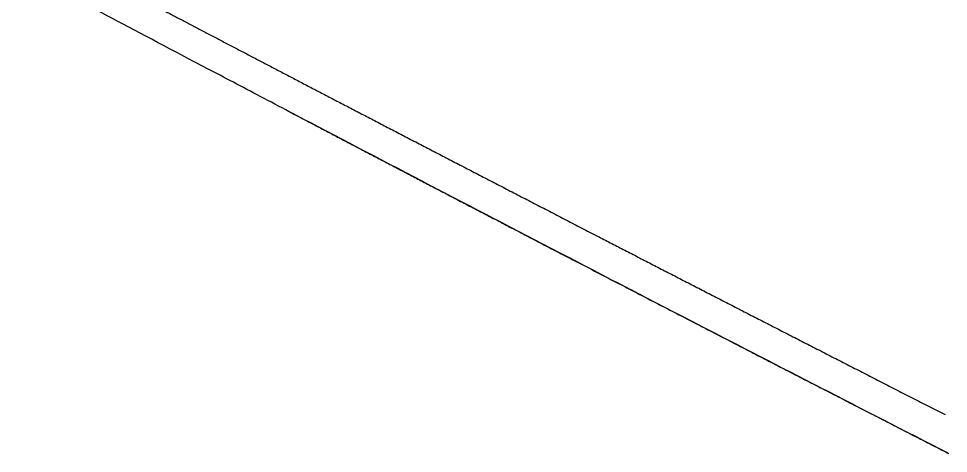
# Model space of a CAD drawing. Extents: x 86520 to 160660, y -2551 to 2752.
# Drawn here: x 86700.091 to 86705.087, y 1595.812 to 1598.145 of the extents above; entities that cross this region are included whole.
import ezdxf

# ---------------------------------------------------------------- set-up
doc = ezdxf.new("R2010")
doc.units = 0
doc.header["$LTSCALE"] = 10
doc.header["$MEASUREMENT"] = 0
doc.layers.add('1', color=7, linetype='CONTINUOUS')

msp = doc.modelspace()

# ---------------------------------------------------------------- linework, layer by layer
at = {"layer": '1', "color": 7, "linetype": 'CONTINUOUS'}
for points, knots in [([(86700.0909, 1598.5987), (86700.0949, 1598.5966), (86700.1046, 1598.5914), (86700.1202, 1598.5832), (86700.1377, 1598.574), (86700.1554, 1598.5646), (86700.1733, 1598.5552), (86700.1915, 1598.5456), (86700.2099, 1598.5359), (86700.2286, 1598.526), (86700.2474, 1598.5161), (86700.2665, 1598.506), (86700.2859, 1598.4958), (86700.3054, 1598.4855), (86700.3252, 1598.4751), (86700.3453, 1598.4645), (86700.3655, 1598.4538), (86700.386, 1598.443), (86700.4068, 1598.4321), (86700.4277, 1598.4211), (86700.4489, 1598.4099), (86700.4704, 1598.3986), (86700.492, 1598.3872), (86700.5139, 1598.3757), (86700.5361, 1598.3641), (86700.5584, 1598.3523), (86700.581, 1598.3404), (86700.6039, 1598.3284), (86700.6269, 1598.3163), (86700.6502, 1598.3041), (86700.6738, 1598.2917), (86700.6975, 1598.2792), (86700.7216, 1598.2666), (86700.7458, 1598.2539), (86700.7703, 1598.241), (86700.795, 1598.2281), (86700.8199, 1598.215), (86700.8451, 1598.2018), (86700.8705, 1598.1885), (86700.8962, 1598.175), (86700.9221, 1598.1614), (86700.9482, 1598.1478), (86700.9746, 1598.1339), (86701.0012, 1598.12), (86701.028, 1598.106), (86701.0551, 1598.0918), (86701.0824, 1598.0775), (86701.11, 1598.0631), (86701.1378, 1598.0486), (86701.1658, 1598.0339), (86701.194, 1598.0191), (86701.2225, 1598.0042), (86701.2513, 1597.9892), (86701.2803, 1597.9741), (86701.3095, 1597.9588), (86701.3389, 1597.9434), (86701.3686, 1597.928), (86701.3985, 1597.9123), (86701.4287, 1597.8966), (86701.4591, 1597.8807), (86701.4897, 1597.8648), (86701.5206, 1597.8487), (86701.5517, 1597.8324), (86701.5831, 1597.8161), (86701.6147, 1597.7996), (86701.6465, 1597.7831), (86701.6786, 1597.7664), (86701.7109, 1597.7495), (86701.7435, 1597.7326), (86701.7763, 1597.7155), (86701.8093, 1597.6983), (86701.8426, 1597.681), (86701.8761, 1597.6636), (86701.9099, 1597.6461), (86701.9438, 1597.6284), (86701.9781, 1597.6106), (86702.0126, 1597.5927), (86702.0473, 1597.5747), (86702.0822, 1597.5565), (86702.1174, 1597.5383), (86702.1529, 1597.5199), (86702.1885, 1597.5014), (86702.2245, 1597.4827), (86702.2606, 1597.464), (86702.297, 1597.4451), (86702.3337, 1597.4261), (86702.3706, 1597.407), (86702.4077, 1597.3878), (86702.445, 1597.3684), (86702.4827, 1597.349), (86702.5205, 1597.3294), (86702.5586, 1597.3096), (86702.5969, 1597.2898), (86702.6355, 1597.2699), (86702.6743, 1597.2498), (86702.7134, 1597.2296), (86702.7527, 1597.2093), (86702.7922, 1597.1888), (86702.832, 1597.1683), (86702.8721, 1597.1476), (86702.9123, 1597.1268), (86702.9529, 1597.1059), (86702.9936, 1597.0848), (86703.0346, 1597.0637), (86703.0759, 1597.0424), (86703.1174, 1597.021), (86703.1591, 1596.9995), (86703.2099, 1596.9733), (86703.27, 1596.9423), (86703.3398, 1596.9063), (86703.4102, 1596.8701), (86703.4813, 1596.8334), (86703.5531, 1596.7965), (86703.6257, 1596.7591), (86703.699, 1596.7215), (86703.7729, 1596.6834), (86703.8476, 1596.6451), (86703.9231, 1596.6063), (86703.9992, 1596.5672), (86704.0761, 1596.5278), (86704.1537, 1596.488), (86704.232, 1596.4479), (86704.311, 1596.4074), (86704.3908, 1596.3666), (86704.4713, 1596.3254), (86704.5526, 1596.2838), (86704.6346, 1596.2419), (86704.7173, 1596.1997), (86704.8007, 1596.1571), (86704.8849, 1596.1142), (86704.9699, 1596.0709), (86705.0317, 1596.0394), (86705.0651, 1596.0224), (86705.0698, 1596.02)], [0, 0, 0, 0, 0.004732, 0.011412, 0.018094, 0.024779, 0.031466, 0.038156, 0.044848, 0.051542, 0.058239, 0.064939, 0.071641, 0.078345, 0.085053, 0.091762, 0.098474, 0.105189, 0.111906, 0.118626, 0.125348, 0.132073, 0.1388, 0.14553, 0.152262, 0.158997, 0.165735, 0.172475, 0.179217, 0.185963, 0.192711, 0.199461, 0.206214, 0.21297, 0.219728, 0.226489, 0.233252, 0.240018, 0.246787, 0.253559, 0.260333, 0.267109, 0.273889, 0.280671, 0.287455, 0.294243, 0.301033, 0.307825, 0.314621, 0.321419, 0.32822, 0.335023, 0.341829, 0.348638, 0.35545, 0.362264, 0.369081, 0.375901, 0.382723, 0.389548, 0.396376, 0.403207, 0.41004, 0.416877, 0.423716, 0.430557, 0.437402, 0.444249, 0.451099, 0.457952, 0.464808, 0.471666, 0.478527, 0.485391, 0.492258, 0.499128, 0.506001, 0.512876, 0.519754, 0.526635, 0.533519, 0.540406, 0.547295, 0.554188, 0.561083, 0.567981, 0.574882, 0.581786, 0.588693, 0.595602, 0.602515, 0.609431, 0.616349, 0.62327, 0.630194, 0.637121, 0.644051, 0.650984, 0.65792, 0.664859, 0.671801, 0.678746, 0.685693, 0.692644, 0.699597, 0.706554, 0.713513, 0.720476, 0.731842, 0.743225, 0.754626, 0.766044, 0.777479, 0.788931, 0.800401, 0.811888, 0.823393, 0.834915, 0.846455, 0.858012, 0.869586, 0.881178, 0.892788, 0.904415, 0.916059, 0.927721, 0.939401, 0.951099, 0.962814, 0.974546, 0.986297, 0.998065, 1, 1, 1, 1]), ([(86702.3049, 1597.2483), (86702.0631, 1597.3743), (86701.7225, 1597.5523), (86701.4161, 1597.7129), (86701.2195, 1597.8161), (86701.1251, 1597.8657), (86700.8536, 1598.0086), (86700.6881, 1598.0959), (86700.4632, 1598.2147), (86700.3922, 1598.2523), (86700.2578, 1598.3234), (86700.1946, 1598.3569), (86700.1351, 1598.3884)], [0, 0, 0, 0, 0.25, 0.375, 0.375, 0.5, 0.5, 0.75, 0.75, 0.875, 0.875, 1, 1, 1, 1]), ([(86701.5475, 1597.6443), (86701.5548, 1597.6404), (86701.572, 1597.6314), (86701.5992, 1597.6172), (86701.6291, 1597.6015), (86701.6592, 1597.5857), (86701.6895, 1597.5699), (86701.72, 1597.5539), (86701.7507, 1597.5378), (86701.7817, 1597.5216), (86701.8128, 1597.5053), (86701.8441, 1597.4889), (86701.8757, 1597.4724), (86701.9075, 1597.4558), (86701.9394, 1597.4391), (86701.9716, 1597.4223), (86702.004, 1597.4053), (86702.0366, 1597.3883), (86702.0694, 1597.3712), (86702.1024, 1597.3539), (86702.1356, 1597.3366), (86702.1691, 1597.3191), (86702.2027, 1597.3016), (86702.2366, 1597.2839), (86702.2706, 1597.2662), (86702.2935, 1597.2542), (86702.3049, 1597.2483)], [0, 0, 0, 0, 0.031433, 0.073415, 0.115407, 0.15741, 0.199424, 0.24145, 0.283487, 0.325536, 0.367596, 0.409668, 0.451753, 0.493849, 0.535958, 0.578079, 0.620212, 0.662358, 0.704517, 0.746689, 0.788874, 0.831072, 0.873284, 0.915509, 0.957748, 1, 1, 1, 1]), ([(86702.3049, 1597.2483), (86702.3174, 1597.2417), (86702.3425, 1597.2287), (86702.3803, 1597.209), (86702.4184, 1597.1892), (86702.4566, 1597.1692), (86702.4952, 1597.1491), (86702.5339, 1597.129), (86702.5729, 1597.1087), (86702.6122, 1597.0882), (86702.6516, 1597.0677), (86702.6913, 1597.0471), (86702.7313, 1597.0263), (86702.7715, 1597.0054), (86702.8119, 1596.9844), (86702.8525, 1596.9633), (86702.8934, 1596.9421), (86702.9345, 1596.9207), (86702.9759, 1596.8992), (86703.0175, 1596.8777), (86703.0593, 1596.856), (86703.1014, 1596.8342), (86703.1437, 1596.8122), (86703.1862, 1596.7902), (86703.229, 1596.768), (86703.272, 1596.7457), (86703.3152, 1596.7234), (86703.3587, 1596.7008), (86703.4024, 1596.6782), (86703.4464, 1596.6555), (86703.4906, 1596.6326), (86703.535, 1596.6097), (86703.5797, 1596.5866), (86703.6246, 1596.5634), (86703.6697, 1596.5401), (86703.7151, 1596.5166), (86703.7455, 1596.5009), (86703.7608, 1596.4931)], [0, 0, 0, 0, 0.028533, 0.057067, 0.085602, 0.114139, 0.142677, 0.171216, 0.199757, 0.2283, 0.256844, 0.285391, 0.31394, 0.34249, 0.371043, 0.399599, 0.428157, 0.456717, 0.48528, 0.513846, 0.542415, 0.570987, 0.599562, 0.62814, 0.656722, 0.685307, 0.713895, 0.742487, 0.771083, 0.799683, 0.828287, 0.856895, 0.885507, 0.914124, 0.942745, 0.97137, 1, 1, 1, 1]), ([(86703.4466, 1596.6554), (86703.4139, 1596.6723), (86703.3813, 1596.6891), (86703.349, 1596.7059), (86703.3489, 1596.7059)], [0, 0, 0, 0, 0.997846, 1, 1, 1, 1]), ([(86703.7608, 1596.4931), (86703.776, 1596.4852), (86703.8064, 1596.4695), (86703.8524, 1596.4458), (86703.8985, 1596.422), (86703.9449, 1596.3981), (86703.9915, 1596.3741), (86704.0383, 1596.35), (86704.0854, 1596.3257), (86704.1327, 1596.3014), (86704.1802, 1596.2769), (86704.228, 1596.2524), (86704.2759, 1596.2277), (86704.3241, 1596.2029), (86704.3726, 1596.178), (86704.4212, 1596.153), (86704.4701, 1596.1279), (86704.5192, 1596.1027), (86704.5686, 1596.0774), (86704.6181, 1596.052), (86704.6679, 1596.0264), (86704.7179, 1596.0008), (86704.7682, 1595.975), (86704.8186, 1595.9492), (86704.8694, 1595.9232), (86704.9203, 1595.8972), (86704.9714, 1595.871), (86705.0228, 1595.8447), (86705.0614, 1595.825), (86705.0829, 1595.814), (86705.0871, 1595.8118)], [0, 0, 0, 0, 0.036686, 0.073371, 0.110058, 0.146745, 0.183433, 0.220122, 0.256812, 0.293503, 0.330195, 0.366889, 0.403584, 0.440281, 0.47698, 0.513681, 0.550385, 0.58709, 0.623798, 0.660508, 0.697221, 0.733937, 0.770656, 0.807377, 0.844102, 0.880831, 0.917562, 0.954298, 0.991037, 1, 1, 1, 1])]:
    msp.add_open_spline(points, degree=3, knots=knots, dxfattribs=at)
for points in [[(86703.7608, 1596.4931), (86703.2289, 1596.7676), (86702.7427, 1597.02), (86702.3049, 1597.2483)], [(86705.0859, 1595.8125), (86704.617, 1596.0522), (86704.175, 1596.2794), (86703.7608, 1596.4931)]]:
    msp.add_open_spline(points, degree=3, dxfattribs=at)

doc.saveas('drawing.dxf')
